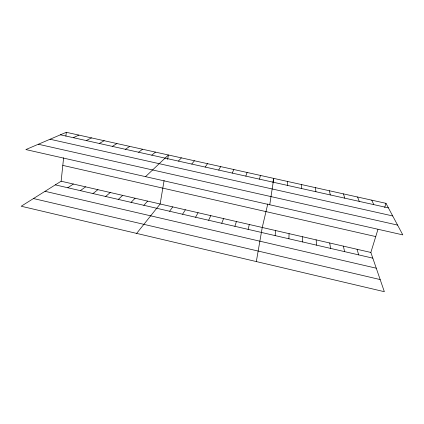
<?xml version="1.0" encoding="UTF-8"?>
<svg xmlns="http://www.w3.org/2000/svg" width="424" height="424" viewBox="0 0 424 424"><rect width="100%" height="100%" fill="white"/><g stroke="black" fill="none" stroke-linecap="round" stroke-linejoin="round"><path stroke-width="0.64" d="M288.898 238.781L289.067 233.645M287.382 185.373L287.599 181.472M275.112 235.596L275.632 230.55M377.932 229.458L370.852 252.455L384.345 291.701L21.2 206.234L61.136 181.218L63.611 157.755M65.895 136.115L66.298 132.299L385.983 203.329L402.8 234.88L25.869 149.571L66.298 132.299M269.749 204.766L273.782 178.398L272.881 182.23M164.099 180.492L160.139 203.992L136.634 233.401M167.639 159.445L168.392 154.983L145.527 176.654M256.324 261.571L262.249 227.476L267.777 203.949M248.119 229.368L249.312 224.497M259.488 179.161L260.421 175.43M384.701 207.49L385.983 203.329M234.907 226.321L236.422 221.535M245.83 176.119L247.113 172.473M221.747 223.284L223.586 218.583M232.235 173.087L233.863 169.531M208.635 220.257L210.797 215.641M195.581 217.242L198.061 212.71M218.694 170.072L220.666 166.595M182.574 214.242L185.373 209.79M205.205 167.067L207.516 163.675M169.621 211.253L172.732 206.886M191.775 164.072L194.425 160.765M143.863 205.306L147.6 201.103M178.398 161.094L181.382 157.866M131.064 202.354L135.102 198.231M118.312 199.413L122.658 195.369M105.613 196.482L110.261 192.517M151.808 155.168L155.454 152.105M92.962 193.561L97.907 189.676M138.595 152.227L142.565 149.243M80.359 190.652L85.606 186.846M125.435 149.29L129.728 146.391M67.808 187.758L73.347 184.027M112.328 146.37L116.945 143.551M99.269 143.466L104.209 140.72M86.268 140.567L91.52 137.901M73.32 137.683L78.885 135.092M60.42 134.811L388.411 207.882M50.043 139.247L392.709 215.948M38.34 144.245L397.579 225.086M62.805 165.392L375.744 236.576M61.136 181.218L370.852 252.455M55.306 184.869L372.807 258.142M45.029 191.309L376.268 268.207M33.475 198.543L380.174 279.57M371.747 200.17L373.788 204.628M357.575 197.017L359.234 201.384M343.466 193.885L344.739 198.151M357.082 249.286L358.678 254.882M343.366 246.132L344.601 251.633M329.411 190.763L330.307 194.939M329.708 242.989L330.588 248.4M315.414 187.652L315.938 191.738M316.108 239.862L316.633 245.178M301.48 184.557L301.628 188.548M302.561 236.746L302.736 241.972"/></g></svg>
